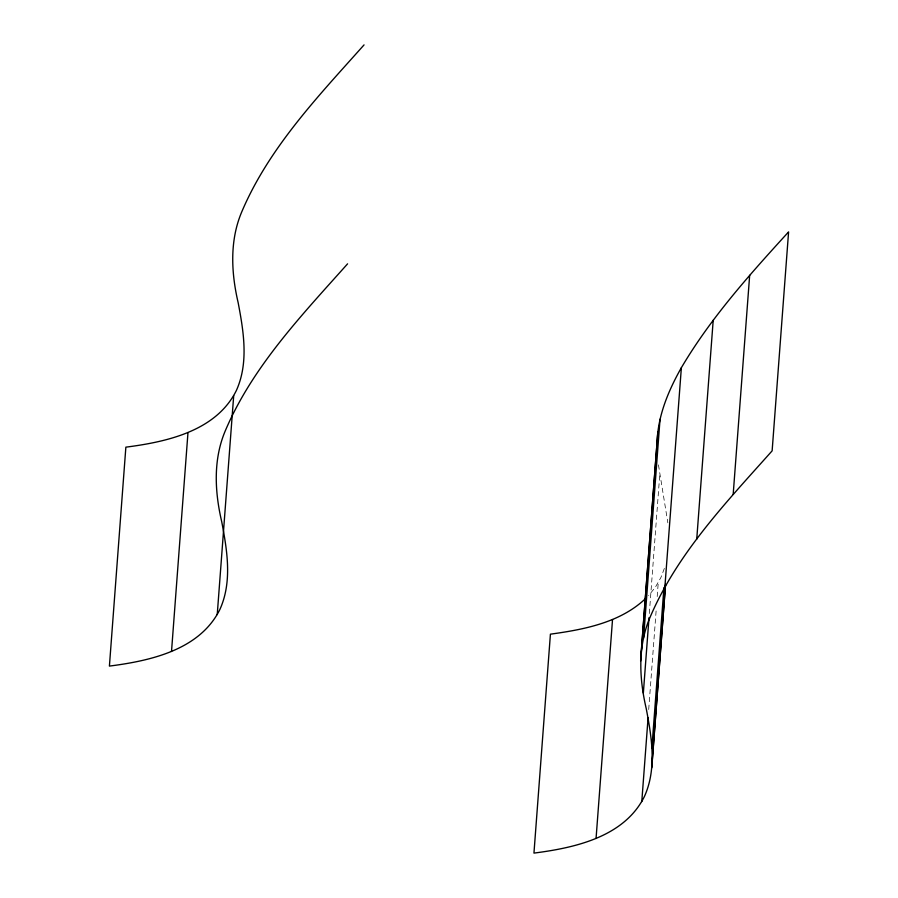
<?xml version="1.0" encoding="UTF-8"?>
<svg xmlns="http://www.w3.org/2000/svg" width="898" height="898" viewBox="0 0 898 898"><rect width="100%" height="100%" fill="white"/><g stroke="black" fill="none" stroke-linecap="round" stroke-linejoin="round"><path stroke-width="0.67" stroke-dasharray="4.49 3.37" d="M649.321 613.525L659.805 474.077M648.704 709.532L656.359 607.733M657.201 596.575L658.245 582.634M664.363 568.412L660.917 577.481L655.282 587.371L648.569 595.632M658.459 464.872L667.865 522.872"/><path stroke-width="1.35" d="M657.089 446.328C656.741 418.513 667.652 392.067 681.066 368.214C710.509 318.128 749.594 274.642 788.59 231.909L772.134 450.841C726.325 502.218 677.025 553.662 649.793 617.914C637.602 646.74 639.275 678.776 646.246 708.645C651.701 737.415 656.954 768.688 644.45 796.425C624.312 836.97 574.922 847.835 533.951 853.1L550.418 634.168C583.61 629.61 619.429 622.819 644.831 599.247M171.518 651.465L187.985 432.533M217.237 614.569L233.704 395.625M596.059 838.474L612.526 619.53M640.701 658.997L657.841 431.904M640.622 661.063L657.089 442.119M643.574 638.13L660.03 419.198M643.35 693.02L649.007 617.712M641.789 801.566L648.075 717.895M651.892 747.866L663.948 587.494M664.913 586.619L681.369 367.675M652.105 762.615L665.418 585.507M651.768 767.846L665.553 584.385M696.736 539.193L713.203 320.249M733.195 494.248L749.662 275.316M364.049 44.9C318.24 96.277 268.94 147.721 241.708 211.962C229.518 240.799 231.201 272.835 238.161 302.705C243.616 331.474 248.869 362.747 236.376 390.484C216.238 431.029 166.837 441.895 125.866 447.159L109.41 666.091C150.37 660.838 199.771 649.972 219.909 609.416C232.414 581.68 227.16 550.418 221.705 521.637C214.734 491.778 213.051 459.731 225.252 430.905C252.484 366.653 301.773 315.22 347.582 263.832"/></g></svg>
